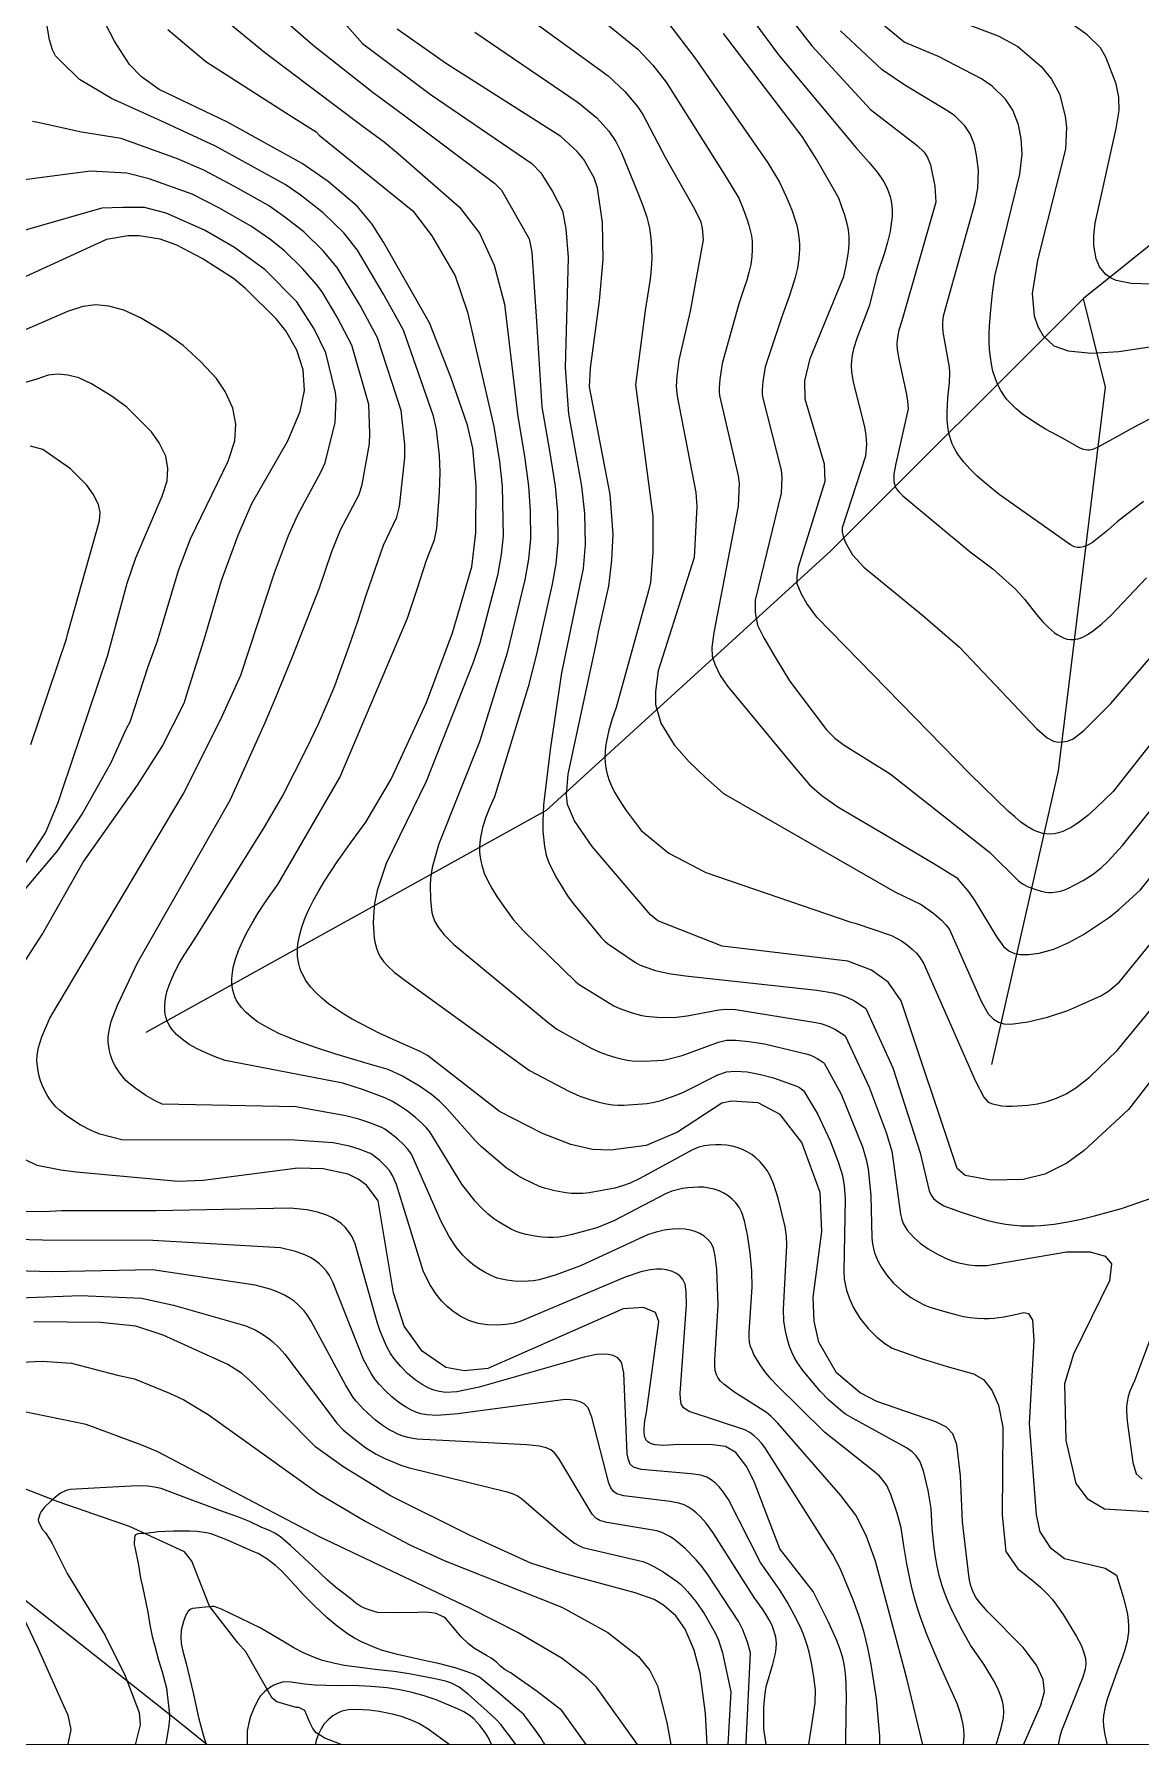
# Model space of a CAD drawing. Extents: x 197794 to 200030, y 561152 to 563931.
# Drawn here: x 198500.1 to 198684.9, y 561152.4 to 561438.2 of the extents above; entities that cross this region are included whole.
import ezdxf

# ---------------------------------------------------------------- set-up
doc = ezdxf.new("R2010")
doc.units = 0
for name, color, linetype in [('C0325315', 7, 'CONTINUOUS'), ('E0022112', 5, 'CONTINUOUS'), ('F0017111', 30, 'CONTINUOUS'), ('F0017114', 7, 'CONTINUOUS'), ('G0018112', 7, 'G0018112'), ('H0017334', 7, 'CONTINUOUS')]:
    doc.layers.add(name, color=color, linetype=linetype)
doc.linetypes.add('G0018112', pattern='A,25,0,[131,ltypeshp.shx,S=1.768,R=90,X=1.768,Y=-1.768],-6.75,[133,ltypeshp.shx,S=0.75,R=0,X=0,Y=0],-8.75,0,[131,ltypeshp.shx,S=1.768,R=270,X=-1.768,Y=1.768]', length=40.5)

msp = doc.modelspace()

# ---------------------------------------------------------------- linework, layer by layer
at = {"layer": 'C0325315', "flags": 128}
msp.add_lwpolyline([(198551.377, 561152.587), (198548.648, 561153.632), (198547.188, 561154.548), (198546.672, 561155.286), (198546.159, 561156.275), (198545.339, 561158.276), (198544.318, 561158.775), (198543.852, 561158.778), (198540.638, 561159.718), (198539.844, 561160.312), (198535.441, 561168.088), (198534.199, 561169.543), (198533.55, 561170.278), (198529.397, 561175.696), (198526.419, 561183.229), (198525.233, 561184.755), (198516.058, 561189.017), (198504.121, 561193.116), (198496.01, 561196.312)], dxfattribs=at)
at = {"layer": 'E0022112', "flags": 128}
for points in [[(198716.11, 561438.42), (198712.5, 561433.09), (198710.31, 561429.64), (198705.29, 561422.12), (198698.07, 561412.24), (198675.34, 561394.057)], [(198660.029, 561266.151), (198671.19, 561315.183), (198679.052, 561379.266), (198675.34, 561394.057), (198633.151, 561351.92), (198585.626, 561308.564), (198518.786, 561271.482)]]:
    msp.add_lwpolyline(points, dxfattribs=at)
at = {"layer": 'F0017111'}
for points, elevation in [([(198531.42, 561441.08), (198538.6, 561435.22), (198554.85, 561422.97), (198558.57, 561420.23), (198560.96, 561418.24), (198571.16, 561409.29), (198574.49, 561404.95), (198576.95, 561399.61), (198578.68, 561393.1), (198580.88, 561374.34), (198582.01, 561367.73), (198582.68, 561362.71), (198582.96, 561358.55), (198583.01, 561353.96), (198582.66, 561350.53), (198582.04, 561347.09), (198579.08, 561334.9), (198574.508, 561320.041), (198567.669, 561302.992), (198566.594, 561299.074), (198566.322, 561297.205), (198566.235, 561295.976), (198566.291, 561293.746), (198566.395, 561292.556), (198566.538, 561291.56), (198566.726, 561290.767), (198567.018, 561290.013), (198567.574, 561289.088), (198568.595, 561287.823), (198570.198, 561286.195), (198585.926, 561273.146), (198587.415, 561272.049), (198593.006, 561268.928), (198594.578, 561268.214), (198595.977, 561267.693), (198597.269, 561267.3), (198598.355, 561267.033), (198599.217, 561266.876), (198599.983, 561266.784), (198601.863, 561266.722), (198604.166, 561266.807), (198605.133, 561266.904), (198606.147, 561267.084), (198608.347, 561267.635), (198614.388, 561269.878), (198615.741, 561270.189), (198617.278, 561270.199), (198619.461, 561269.992), (198622.055, 561269.582), (198629.271, 561267.851), (198629.743, 561267.697), (198630.247, 561267.491), (198630.871, 561267.18), (198631.914, 561266.478), (198632.07, 561266.359), (198634.867, 561261.205), (198638.422, 561252.399), (198639.084, 561250.289), (198639.412, 561248.693), (198639.83, 561244.254), (198640.031, 561237.236), (198640.122, 561236.197), (198640.266, 561235.428), (198640.461, 561234.717), (198640.714, 561234.018), (198641.071, 561233.234), (198641.618, 561232.243), (198642.455, 561231.023), (198643.638, 561229.663), (198645.062, 561228.343), (198646.505, 561227.264), (198647.787, 561226.498), (198648.832, 561225.987), (198649.713, 561225.633), (198651.955, 561224.936), (198654.201, 561224.327), (198655.325, 561224.083), (198656.452, 561223.894), (198657.58, 561223.77), (198658.711, 561223.724), (198659.545, 561223.744), (198660.38, 561223.805), (198662.055, 561224.029), (198663.732, 561224.348), (198665.411, 561224.715), (198666.175, 561224.589), (198666.835, 561223.474), (198667.075, 561220.057), (198666.282, 561206.199), (198667.43, 561190.951), (198668.076, 561188.116), (198669.764, 561185.479), (198672.157, 561183.683), (198678.978, 561182.034), (198680.875, 561180.892), (198681.385, 561179.272), (198681.987, 561177.288), (198682.495, 561175.308), (198682.684, 561174.32), (198682.813, 561173.335), (198682.871, 561172.353), (198682.846, 561171.375), (198682.765, 561170.628), (198682.636, 561169.884), (198682.259, 561168.401), (198681.771, 561166.923), (198681.228, 561165.447), (198679.337, 561160.338), (198678.971, 561158.883), (198678.723, 561157.445), (198678.661, 561156.67), (198678.709, 561155.659), (198678.938, 561154.224), (198679.335, 561152.57)], 515), ([(198550.31, 561441.86), (198554.94, 561436.66), (198566.25, 561428.21), (198583.21, 561416.59), (198584.75, 561415.05), (198586.67, 561411.94), (198588.36, 561408.71), (198588.91, 561405.72), (198589.28, 561400.92), (198588.8, 561382.55), (198589.37, 561374.83), (198591.52, 561362.74), (198592.02, 561358.19), (198592.14, 561353.01), (198591.78, 561348.98), (198588.17, 561331.56), (198586.324, 561319.162), (198585.199, 561309.528), (198585.04, 561306.716), (198585.083, 561305.137), (198585.349, 561302.572), (198585.485, 561301.723), (198585.612, 561301.134), (198585.771, 561300.594), (198586.043, 561299.895), (198587.236, 561297.514), (198589.176, 561294.311), (198590.106, 561293.012), (198594.796, 561287.364), (198595.392, 561286.748), (198595.864, 561286.353), (198600.526, 561283.198), (198601.342, 561282.75), (198602.082, 561282.445), (198603.897, 561281.868), (198606.116, 561281.364), (198608.867, 561280.963), (198630.844, 561278.579), (198633.546, 561278.128), (198634.799, 561277.807), (198635.813, 561277.419), (198637.113, 561276.776), (198639.018, 561275.498), (198643.486, 561265.622), (198648.096, 561251.388), (198649.6, 561245.076), (198649.921, 561244.331), (198650.325, 561243.779), (198650.995, 561243.196), (198652.018, 561242.53), (198654.952, 561241.48), (198657.891, 561240.527), (198659.365, 561240.118), (198660.842, 561239.768), (198662.323, 561239.492), (198663.808, 561239.3), (198664.913, 561239.218), (198666.02, 561239.186), (198667.13, 561239.201), (198668.243, 561239.258), (198670.474, 561239.491), (198672.713, 561239.856), (198674.957, 561240.327), (198677.206, 561240.878), (198681.712, 561242.114), (198687.001, 561243.925)], 505), ([(198591.5, 561443.33), (198600.94, 561435.71), (198603.45, 561433.02), (198605.66, 561430.18), (198615.75, 561414.23), (198617.77, 561410.8), (198618.511, 561409.012), (198619.179, 561407.221), (198619.463, 561406.323), (198619.7, 561405.424), (198619.882, 561404.521), (198620, 561403.616), (198620.046, 561402.328), (198619.964, 561401.035), (198619.77, 561399.737), (198619.485, 561398.434), (198619.126, 561397.128), (198618.712, 561395.82), (198617.791, 561393.198), (198614.983, 561383.215), (198614.615, 561380.621), (198614.509, 561379.136), (198614.504, 561378.403), (198614.577, 561377.858), (198617.7, 561364.432), (198617.83, 561363.238), (198617.669, 561359.401), (198613.621, 561338.281), (198613.3, 561335.764), (198613.353, 561334.318), (198613.782, 561332.979), (198614.693, 561331.104), (198615.926, 561329.336), (198627.069, 561315.794), (198629.611, 561312.877), (198631.683, 561311.089), (198634.319, 561309.207), (198641.881, 561304.702), (198650.362, 561299.725), (198654.129, 561297.397), (198656.247, 561294.89), (198657.224, 561293.457), (198660.877, 561287.424), (198662.017, 561285.861), (198662.897, 561285.145), (198663.809, 561284.689), (198664.721, 561284.526), (198666.187, 561284.526), (198667.947, 561284.721), (198670.423, 561285.438), (198672.932, 561286.545), (198675.375, 561287.88), (198679.709, 561290.745), (198681.207, 561291.982), (198684.809, 561295.291), (198689.976, 561301.663)], 485), ([(198625.67, 561441.84), (198630, 561436.25), (198639.78, 561425.6), (198647.59, 561419.6), (198648.72, 561418.51), (198649.33, 561417.6), (198649.79, 561416.37), (198650.54, 561412.8), (198650.69, 561410.17), (198645.006, 561390.314), (198644.541, 561388.759), (198644.362, 561387.885), (198644.256, 561387.134), (198644.204, 561386.431), (198644.233, 561385.589), (198644.45, 561384.19), (198645.809, 561378.044), (198645.986, 561376.9), (198646.054, 561375.624), (198644.003, 561366.54), (198643.668, 561364.719), (198643.668, 561363.493), (198643.966, 561362.486), (198644.443, 561361.861), (198645.187, 561361.088), (198656.407, 561351.773), (198660.195, 561348.919), (198663.983, 561345.541), (198665.48, 561343.855), (198667.486, 561341.309), (198668.495, 561340.143), (198669.512, 561339.107), (198670.539, 561338.244), (198671.057, 561337.89), (198671.578, 561337.596), (198672.103, 561337.366), (198672.632, 561337.206), (198673.165, 561337.122), (198673.703, 561337.118), (198674.462, 561337.253), (198675.228, 561337.533), (198676.002, 561337.94), (198676.782, 561338.451), (198677.566, 561339.046), (198678.355, 561339.704), (198679.937, 561341.124), (198685.865, 561347.414)], 465), ([(198686.834, 561374.148), (198684.441, 561372.887), (198679.678, 561370.3), (198677.758, 561369.214), (198677.038, 561368.899), (198676.658, 561368.801), (198676.334, 561368.758), (198676.018, 561368.754), (198675.706, 561368.787), (198675.401, 561368.853), (198675.103, 561368.949), (198674.694, 561369.131), (198671.823, 561370.726), (198669.025, 561372.271), (198667.674, 561373.07), (198666.379, 561373.901), (198665.161, 561374.774), (198664.038, 561375.701), (198663.029, 561376.693), (198662.573, 561377.216), (198662.153, 561377.758), (198661.53, 561378.719), (198661.009, 561379.736), (198660.581, 561380.805), (198660.241, 561381.924), (198659.982, 561383.088), (198659.797, 561384.294), (198659.679, 561385.538), (198659.622, 561386.815), (198659.618, 561388.122), (198659.662, 561389.456), (198659.863, 561392.189), (198660.172, 561394.981), (198660.535, 561397.804), (198664.75, 561414.82), (198665.14, 561418.14), (198664.95, 561420.8), (198664.48, 561423.04), (198663.55, 561425.5), (198662.33, 561427.33), (198660.08, 561429.51), (198658.31, 561430.77), (198651.14, 561434.46), (198645.42, 561436.88), (198638.09, 561442.87)], 455), ([(198660.773, 561152.572), (198661.592, 561155.336), (198661.99, 561157.028), (198662.074, 561158.051), (198662.005, 561158.939), (198661.831, 561159.814), (198661.561, 561160.7), (198661.169, 561161.688), (198660.48, 561163.087), (198658.701, 561166.023), (198656.5, 561169.217), (198655.116, 561171.678), (198653.803, 561174.161), (198653.196, 561175.417), (198652.633, 561176.687), (198652.124, 561177.972), (198651.677, 561179.277), (198651.246, 561180.805), (198650.899, 561182.359), (198650.623, 561183.934), (198650.405, 561185.526), (198650.101, 561188.751), (198649.89, 561192.004), (198649.411, 561194.999), (198648.62, 561198.319), (198648.009, 561199.894), (198647.414, 561200.786), (198646.746, 561201.476), (198645.823, 561202.148), (198636.759, 561207.08), (198635.635, 561207.783), (198634.817, 561208.382), (198632.783, 561210.148), (198631.405, 561211.545), (198628.537, 561214.981), (198627.577, 561216.341), (198627.015, 561217.3), (198626.633, 561218.115), (198626.278, 561219.041), (198625.911, 561220.232), (198625.57, 561221.678), (198625.329, 561223.306), (198625.254, 561225.291), (198625.784, 561235.918), (198625.741, 561237.49), (198625.55, 561239.032), (198624.357, 561243.82), (198623.635, 561246.104), (198623.046, 561247.538), (198622.513, 561248.435), (198621.949, 561249.18), (198621.341, 561249.882), (198620.691, 561250.531), (198619.98, 561251.097), (198619.204, 561251.567), (198618.38, 561251.964), (198617.529, 561252.298), (198616.653, 561252.542), (198615.753, 561252.679), (198614.833, 561252.731), (198613.902, 561252.726), (198612.967, 561252.671), (198612.04, 561252.552), (198611.122, 561252.331), (198610.059, 561251.895), (198601.285, 561247.094), (198599.626, 561246.359), (198598.339, 561245.885), (198597.087, 561245.529), (198592.815, 561244.73), (198591.764, 561244.629), (198590.805, 561244.601), (198589.856, 561244.635), (198588.913, 561244.727), (198587.05, 561245.049), (198585.355, 561245.491), (198584.529, 561245.792), (198581.709, 561247.105), (198580.939, 561247.542), (198578.954, 561248.922), (198574.819, 561252.39), (198573.785, 561253.439), (198569.037, 561258.827), (198567.809, 561260.051), (198566.473, 561261.15), (198564.488, 561262.529), (198561.603, 561264.199), (198559.25, 561265.294), (198555.327, 561266.453), (198553.683, 561266.913), (198550.338, 561267.942), (198547.073, 561268.998), (198543.967, 561270.108), (198542.5, 561270.693), (198541.102, 561271.301), (198539.784, 561271.937), (198538.556, 561272.603), (198537.428, 561273.304), (198536.41, 561274.042), (198535.512, 561274.821), (198534.743, 561275.645), (198534.115, 561276.516), (198533.856, 561276.971), (198533.636, 561277.439), (198533.431, 561277.998), (198533.278, 561278.575), (198533.175, 561279.169), (198533.12, 561279.78), (198533.113, 561280.407), (198533.15, 561281.049), (198533.355, 561282.377), (198533.72, 561283.761), (198534.233, 561285.195), (198534.88, 561286.675), (198535.647, 561288.196), (198536.522, 561289.754), (198537.491, 561291.344), (198538.54, 561292.962), (198539.656, 561294.602), (198540.821, 561296.234), (198551.134, 561314.052), (198562.458, 561340.686), (198564.13, 561345.69), (198565.64, 561350.38), (198566.99, 561353.75), (198567.33, 561355.71), (198567.82, 561361.68), (198567.93, 561365.06), (198567.82, 561367.83), (198567.3, 561372.2), (198566.81, 561374.42), (198561.8, 561388.75), (198558.43, 561394.81), (198554.11, 561402.12), (198551.84, 561405.01), (198548.39, 561408.36), (198544.51, 561411.39), (198542.03, 561413.1), (198530.42, 561419.51), (198521.26, 561423.72), (198513.03, 561427.46), (198507.66, 561430.61), (198504.55, 561433.69), (198503.68, 561434.57), (198503.18, 561435.59), (198502.67, 561437.25), (198502.08, 561440.83)], 530), ([(198522.41, 561438.99), (198528.76, 561433.63), (198543.02, 561424.51), (198547.2, 561421.89), (198547.73, 561421.35), (198563.35, 561408.71), (198566.53, 561404.52), (198570.44, 561397.87), (198572.46, 561391.8), (198576.9, 561372.67), (198577.82, 561366.86), (198578.26, 561362.7), (198578.44, 561354.43), (198578.11, 561351.3), (198577.47, 561347.83), (198574.53, 561336.57), (198573.439, 561333.287), (198565.603, 561313.383), (198558.904, 561299.721), (198557.377, 561295.214), (198556.968, 561293.054), (198556.812, 561291.687), (198556.746, 561289.834), (198556.818, 561288.121), (198556.911, 561287.271), (198557.059, 561286.428), (198557.273, 561285.603), (198557.563, 561284.806), (198557.945, 561284.059), (198558.452, 561283.352), (198559.155, 561282.587), (198560.254, 561281.578), (198562.225, 561280.062), (198582.825, 561265.15), (198589.402, 561261.68), (198591.265, 561260.884), (198592.91, 561260.307), (198594.427, 561259.874), (198595.706, 561259.585), (198596.722, 561259.427), (198597.618, 561259.353), (198598.59, 561259.336), (198602.495, 561259.648), (198603.627, 561259.838), (198604.799, 561260.141), (198607.35, 561261.025), (198608.563, 561261.551), (198614.26, 561264.434), (198615.753, 561264.947), (198617.225, 561265.053), (198619.164, 561264.901), (198621.424, 561264.506), (198623.567, 561263.914), (198627.309, 561262.61), (198627.582, 561262.479), (198627.919, 561262.29), (198628.478, 561261.886), (198628.597, 561261.79), (198630.922, 561257.892), (198633.021, 561253.403), (198634.378, 561249.901), (198635.081, 561247.628), (198635.391, 561245.877), (198635.546, 561243.7), (198635.317, 561231.625), (198635.387, 561230.379), (198635.532, 561229.475), (198635.774, 561228.474), (198636.193, 561227.195), (198636.908, 561225.609), (198637.999, 561223.821), (198639.373, 561222.075), (198640.82, 561220.637), (198642.183, 561219.579), (198643.423, 561218.794), (198648.226, 561217.084), (198650.402, 561216.384), (198652.592, 561215.726), (198656.994, 561214.48), (198658.653, 561213.573), (198660.058, 561211.752), (198661.153, 561209.273), (198661.867, 561205.579), (198661.745, 561190.874), (198662.371, 561184.836), (198664.382, 561181.931), (198667.008, 561179.884), (198668.253, 561178.799), (198669.416, 561177.642), (198670.107, 561176.854), (198670.759, 561176.03), (198671.968, 561174.299), (198673.089, 561172.488), (198674.164, 561170.638), (198675, 561169.061), (198675.432, 561167.935), (198675.664, 561166.968), (198675.737, 561166.087), (198675.64, 561165.174), (198675.247, 561163.848), (198671.701, 561154.897), (198671.411, 561153.954), (198671.209, 561153.12), (198671.11, 561152.571)], 520), ([(198541.92, 561440.56), (198546.69, 561436.37), (198556.71, 561428.48), (198562.04, 561424.58), (198577.01, 561413.32), (198578.17, 561412.16), (198582.8, 561404.03), (198583.21, 561401.79), (198584.03, 561390.21), (198584.87, 561376), (198586.2, 561368.6), (198587.1, 561362.73), (198587.49, 561358.37), (198587.58, 561353.48), (198587.22, 561349.75), (198586.61, 561346.36), (198583.994, 561334.666), (198582.606, 561329.233), (198576.986, 561310.855), (198576.212, 561309.14), (198575.541, 561307.434), (198575.008, 561305.742), (198574.804, 561304.902), (198574.647, 561304.066), (198574.541, 561303.235), (198574.491, 561302.41), (198574.502, 561301.59), (198574.577, 561300.777), (198574.69, 561300.104), (198574.849, 561299.435), (198575.289, 561298.108), (198575.872, 561296.796), (198576.575, 561295.495), (198577.373, 561294.203), (198578.244, 561292.918), (198580.103, 561290.36), (198581.837, 561288.475), (198590.568, 561279.976), (198591.148, 561279.514), (198596.906, 561275.957), (198597.519, 561275.65), (198598.177, 561275.368), (198599.991, 561274.755), (198601.621, 561274.339), (198602.268, 561274.225), (198604.144, 561274.06), (198605.651, 561274.025), (198607.366, 561274.083), (198609.153, 561274.272), (198614.442, 561275.291), (198615.674, 561275.42), (198617.262, 561275.348), (198630.675, 561273.169), (198631.479, 561272.993), (198632.167, 561272.788), (198632.899, 561272.509), (198633.806, 561272.081), (198635.318, 561271.097), (198635.544, 561270.929), (198639.569, 561262.346), (198642.395, 561254.807), (198643.372, 561251.671), (198644.81, 561241.149), (198645.016, 561240.26), (198645.26, 561239.615), (198645.556, 561239.041), (198645.919, 561238.503), (198646.404, 561237.921), (198647.099, 561237.2), (198648.086, 561236.331), (198649.387, 561235.392), (198650.871, 561234.511), (198652.312, 561233.812), (198653.55, 561233.332), (198654.537, 561233.032), (198655.364, 561232.845), (198656.211, 561232.708), (198657.253, 561232.599), (198659.192, 561232.579), (198672.513, 561234.892), (198676.451, 561234.896), (198678.969, 561234.154), (198680.049, 561232.879), (198679.685, 561230.029), (198673.683, 561217.794), (198672.156, 561212.812), (198672.399, 561203.386), (198674.084, 561196.192), (198675.953, 561193.673), (198678.873, 561191.965), (198688.807, 561191.329)], 510), ([(198573.73, 561438.55), (198590.98, 561426.79), (198594.08, 561424.25), (198596.11, 561422.02), (198597.26, 561420.26), (198598.18, 561418.38), (198600.409, 561412.932), (198601.138, 561411.174), (198601.821, 561409.409), (198602.41, 561407.631), (198602.654, 561406.735), (198602.858, 561405.833), (198603.116, 561404.162), (198603.236, 561402.472), (198603.238, 561400.764), (198603.142, 561399.043), (198602.968, 561397.311), (198602.734, 561395.57), (198602.168, 561392.074), (198600.518, 561379.649), (198603.442, 561357.703), (198603.432, 561351.64), (198603.036, 561346.632), (198602.7, 561345.272), (198597.3, 561325.753), (198596.635, 561323.872), (198596.083, 561322.008), (198595.681, 561320.168), (198595.548, 561319.259), (198595.466, 561318.358), (198595.441, 561317.465), (198595.477, 561316.582), (198595.579, 561315.71), (198595.751, 561314.848), (198596.075, 561313.768), (198596.505, 561312.704), (198597.026, 561311.655), (198597.624, 561310.618), (198598.282, 561309.59), (198598.986, 561308.569), (198600.47, 561306.54), (198601.502, 561305.236), (198606.082, 561301.421), (198612.266, 561298.217), (198636.474, 561289.922), (198637.207, 561289.732), (198643.292, 561287.702), (198644.954, 561286.783), (198645.959, 561286.086), (198646.753, 561285.428), (198647.445, 561284.721), (198648.054, 561283.958), (198648.669, 561282.989), (198657.329, 561263.364), (198658.691, 561260.703), (198659.446, 561259.882), (198660.149, 561259.579), (198660.917, 561259.394), (198661.721, 561259.278), (198662.55, 561259.213), (198663.468, 561259.195), (198666.054, 561259.364), (198667.655, 561259.604), (198669.278, 561259.984), (198670.865, 561260.527), (198672.434, 561261.261), (198674.099, 561262.267), (198676.383, 561264.025), (198680.978, 561268.467), (198692.836, 561282.919)], 495), ([(198582.62, 561440.94), (198595.96, 561431.25), (198598.77, 561428.64), (198600.88, 561426.1), (198601.74, 561424.78), (198605.48, 561417.68), (198610.19, 561409.45), (198611.39, 561407.03), (198611.67, 561405.79), (198611.83, 561403.87), (198609.66, 561391.96), (198607.78, 561383.764), (198607.439, 561381.084), (198607.34, 561379.382), (198607.506, 561377.784), (198610.62, 561361.648), (198610.755, 561359.35), (198610.315, 561350.829), (198604.333, 561331.878), (198603.877, 561328.465), (198603.877, 561326.266), (198604.788, 561323.157), (198606.989, 561319.517), (198609.493, 561316.711), (198612.149, 561314.133), (198615.26, 561311.403), (198643.841, 561294.975), (198648.226, 561292.866), (198650.337, 561291.37), (198651.654, 561290.231), (198652.426, 561289.399), (198652.95, 561288.684), (198658.29, 561276.714), (198659.437, 561274.635), (198660.334, 561273.704), (198661.158, 561273.238), (198662.055, 561272.951), (198663.238, 561272.915), (198666.071, 561273.274), (198669.334, 561274.062), (198672.74, 561275.173), (198678.227, 561277.609), (198679.517, 561278.398), (198681.349, 561279.975), (198691.842, 561292.825)], 490), ([(198605.93, 561440.17), (198610.43, 561434.26), (198622.66, 561416.72), (198624.559, 561413.513), (198625.68, 561411.116), (198626.204, 561409.915), (198626.685, 561408.712), (198627.109, 561407.506), (198627.46, 561406.297), (198627.725, 561405.082), (198627.888, 561403.862), (198627.935, 561403.082), (198627.937, 561402.3), (198627.822, 561400.729), (198627.566, 561399.151), (198627.194, 561397.567), (198626.728, 561395.977), (198626.192, 561394.384), (198625.003, 561391.19), (198622.186, 561382.666), (198621.791, 561380.158), (198621.698, 561378.802), (198621.698, 561378.145), (198621.764, 561377.652), (198624.854, 561365.412), (198624.984, 561364.183), (198624.842, 561361.531), (198620.526, 561343.7), (198620.526, 561341.64), (198620.925, 561339.513), (198621.989, 561337.387), (198623.851, 561334.197), (198626.245, 561330.209), (198632.44, 561322.017), (198633.844, 561320.668), (198635.358, 561319.454), (198643.092, 561314.679), (198659.63, 561301.615), (198664.474, 561296.808), (198665.188, 561296.318), (198666.115, 561295.834), (198667.208, 561295.409), (198668.269, 561295.113), (198669.071, 561294.953), (198669.584, 561294.898), (198669.995, 561294.9), (198670.837, 561294.962), (198671.196, 561295.016), (198671.536, 561295.097), (198671.891, 561295.212), (198672.744, 561295.564), (198675.319, 561296.895), (198676.977, 561297.941), (198678.381, 561299.031), (198679.361, 561299.984), (198681.85, 561302.746), (198689.179, 561311.828)], 480), ([(198620.44, 561440.09), (198624.44, 561434.78), (198637.35, 561419.26), (198638.183, 561418.317), (198639.585, 561416.764), (198640.89, 561415.186), (198641.475, 561414.381), (198641.999, 561413.561), (198642.45, 561412.722), (198642.816, 561411.863), (198643.059, 561411.09), (198643.232, 561410.3), (198643.339, 561409.493), (198643.385, 561408.672), (198643.375, 561407.836), (198643.313, 561406.988), (198643.204, 561406.128), (198643.054, 561405.258), (198642.644, 561403.491), (198642.123, 561401.697), (198640.892, 561398.061), (198639.579, 561392.769), (198637.551, 561387.566), (198636.962, 561385.676), (198636.739, 561384.612), (198636.611, 561383.695), (198636.554, 561382.837), (198636.606, 561381.811), (198636.916, 561380.107), (198638.786, 561372.627), (198639.019, 561371.234), (198639.095, 561369.677), (198638.97, 561367.749), (198635.065, 561355.76), (198635.028, 561355.083), (198635.254, 561354.105), (198635.705, 561353.09), (198636.796, 561351.285), (198638.678, 561349.217), (198648.526, 561341.12), (198654.637, 561335.822), (198667.56, 561322.194), (198669.282, 561320.72), (198670.323, 561320.16), (198671.1, 561320.006), (198671.879, 561320.01), (198672.678, 561320.166), (198673.619, 561320.56), (198675.37, 561321.877), (198679.927, 561326.451), (198688.255, 561336.095)], 470), ([(198685.395, 561360.143), (198680.985, 561356.77), (198679.385, 561355.318), (198676.833, 561353.335), (198675.84, 561352.756), (198675.289, 561352.578), (198674.808, 561352.505), (198674.338, 561352.509), (198673.865, 561352.594), (198673.166, 561352.925), (198661.294, 561361.323), (198658.748, 561363.407), (198657.54, 561364.475), (198656.41, 561365.573), (198655.383, 561366.712), (198654.485, 561367.901), (198654.093, 561368.518), (198653.744, 561369.151), (198653.439, 561369.802), (198653.183, 561370.472), (198652.885, 561371.552), (198652.695, 561372.674), (198652.6, 561373.833), (198652.583, 561375.022), (198652.628, 561376.236), (198652.72, 561377.468), (198652.981, 561379.963), (198653.013, 561381.693), (198652.955, 561382.575), (198651.942, 561388.45), (198651.851, 561389.401), (198651.853, 561390.025), (198651.901, 561390.572), (198651.985, 561391.159), (198657.254, 561410.114), (198657.72, 561412.5), (198657.84, 561415.47), (198657.49, 561418.02), (198657.13, 561419.7), (198656.44, 561421.55), (198655.53, 561422.92), (198653.84, 561424.55), (198652.81, 561425.29), (198645.5, 561429.67), (198641.74, 561432.25), (198634.76, 561438.77)], 460), ([(198686.81, 561396.48), (198683.32, 561396.59), (198680.79, 561397.08), (198679.88, 561397.51), (198679.11, 561398.1), (198678.05, 561399.38), (198677.46, 561400.71), (198677.09, 561402.92), (198677.07, 561404.61), (198677.3, 561406.65), (198680.8, 561422.48), (198681.29, 561425.45), (198681.28, 561427.66), (198680.8, 561429.9), (198679.08, 561434.36), (198678.22, 561435.91), (198675.96, 561438.08), (198673.09, 561440.13)], 445), ([(198655.278, 561152.573), (198655.38, 561153.107), (198655.437, 561154.146), (198655.385, 561155.057), (198655.254, 561155.96), (198655.052, 561156.882), (198654.757, 561157.93), (198654.232, 561159.449), (198651.633, 561165.222), (198650.394, 561168.092), (198649.204, 561170.976), (198648.115, 561173.888), (198647.623, 561175.36), (198647.175, 561176.844), (198646.785, 561178.305), (198646.436, 561179.777), (198645.839, 561182.751), (198645.338, 561185.752), (198644.884, 561188.767), (198644.256, 561191.231), (198643.186, 561194.346), (198642.486, 561195.836), (198641.889, 561196.703), (198641.266, 561197.407), (198640.456, 561198.15), (198632.095, 561204.785), (198624.008, 561212.701), (198623.167, 561213.617), (198622.299, 561214.687), (198621.483, 561215.82), (198620.81, 561216.872), (198620.324, 561217.735), (198619.998, 561218.431), (198619.766, 561219.084), (198619.598, 561219.789), (198619.509, 561220.586), (198619.497, 561221.465), (198619.994, 561228.954), (198619.96, 561231.658), (198619.702, 561234.709), (198619.251, 561237.716), (198618.763, 561240.045), (198618.317, 561241.466), (198617.852, 561242.342), (198617.309, 561243.043), (198616.692, 561243.673), (198616.015, 561244.225), (198615.277, 561244.679), (198614.484, 561245.033), (198613.655, 561245.311), (198612.808, 561245.525), (198611.947, 561245.654), (198611.072, 561245.684), (198609.29, 561245.55), (198608.392, 561245.422), (198607.5, 561245.247), (198606.612, 561244.993), (198605.573, 561244.56), (198596.925, 561240.05), (198594.057, 561238.854), (198589.986, 561237.745), (198588.739, 561237.491), (198587.723, 561237.346), (198586.793, 561237.283), (198585.87, 561237.28), (198584.949, 561237.33), (198584.033, 561237.428), (198582.267, 561237.754), (198581.464, 561237.97), (198580.626, 561238.276), (198579.635, 561238.738), (198577.63, 561239.864), (198576.823, 561240.423), (198575.954, 561241.133), (198574.915, 561242.104), (198573.752, 561243.35), (198571.538, 561246.148), (198566.189, 561254.882), (198565.604, 561255.625), (198564.864, 561256.376), (198563.799, 561257.301), (198562.467, 561258.34), (198561.143, 561259.265), (198559.944, 561259.963), (198558.654, 561260.564), (198555.099, 561261.914), (198551.672, 561263.02), (198531.983, 561266.825), (198530.313, 561267.433), (198528.753, 561268.079), (198527.318, 561268.77), (198526.021, 561269.509), (198524.876, 561270.303), (198523.897, 561271.155), (198523.473, 561271.604), (198523.097, 561272.07), (198522.769, 561272.553), (198522.491, 561273.054), (198522.265, 561273.574), (198522.093, 561274.112), (198521.989, 561274.586), (198521.924, 561275.075), (198521.906, 561276.091), (198522.028, 561277.156), (198522.282, 561278.268), (198522.656, 561279.423), (198523.141, 561280.617), (198523.726, 561281.847), (198524.402, 561283.108), (198525.158, 561284.398), (198525.985, 561285.713), (198526.959, 561287.15), (198538.654, 561305.872), (198541.558, 561310.978), (198543.638, 561315.011), (198545.676, 561319.062), (198547.627, 561323.148), (198548.558, 561325.21), (198549.45, 561327.288), (198550.309, 561329.402), (198551.13, 561331.533), (198552.679, 561335.832), (198554.14, 561340.168), (198555.558, 561344.522), (198556.57, 561347.44), (198558.47, 561352.9), (198560.67, 561357.55), (198561.12, 561359.35), (198562.02, 561367.44), (198562, 561369.67), (198561.4, 561375.38), (198557.47, 561387.51), (198554.58, 561392.87), (198550.73, 561399.24), (198548.38, 561402.05), (198545.15, 561405.19), (198541.98, 561407.67), (198539.22, 561409.59), (198533.58, 561412.78), (198528.44, 561415.5), (198524.04, 561417.38), (198514.66, 561420.81), (198508.01, 561421.86), (198500.71, 561423.46), (198499.83, 561423.63)], 535), ([(198648.517, 561152.574), (198645.827, 561163.606), (198640.63, 561183.219), (198639.073, 561187.494), (198637.313, 561190.872), (198634.832, 561194.197), (198624.311, 561206.24), (198623.114, 561207.444), (198622.395, 561208.019), (198616.935, 561211.515), (198615.269, 561212.785), (198614.747, 561213.263), (198614.344, 561213.75), (198614.038, 561214.333), (198613.851, 561215.054), (198613.776, 561215.893), (198613.775, 561216.809), (198614.368, 561225.979), (198614.126, 561231.91), (198613.869, 561234.134), (198613.56, 561235.477), (198613.153, 561236.307), (198612.622, 561236.956), (198611.988, 561237.506), (198611.279, 561237.951), (198610.509, 561238.284), (198609.696, 561238.514), (198608.85, 561238.666), (198607.906, 561238.733), (198606.728, 561238.667), (198605.336, 561238.462), (198603.966, 561238.177), (198602.553, 561237.733), (198591.354, 561232.544), (198587.107, 561230.948), (198584.449, 561230.205), (198583.497, 561230.037), (198582.599, 561229.952), (198580.802, 561229.94), (198579.908, 561230.005), (198579.03, 561230.126), (198578.2, 561230.289), (198577.409, 561230.499), (198576.528, 561230.848), (198575.453, 561231.409), (198574.329, 561232.091), (198573.372, 561232.756), (198572.535, 561233.461), (198571.618, 561234.387), (198570.561, 561235.659), (198569.401, 561237.404), (198568.068, 561239.935), (198563.116, 561251.153), (198562.52, 561252.012), (198561.757, 561252.843), (198560.777, 561253.729), (198559.072, 561255.076), (198558.648, 561255.356), (198558.152, 561255.607), (198556.018, 561256.474), (198554.313, 561257.031), (198552.176, 561257.6), (198543.796, 561259.073), (198521.507, 561259.553), (198520.322, 561260.094), (198518.769, 561260.977), (198517.071, 561262.156), (198516.159, 561262.865), (198515.429, 561263.505), (198514.891, 561264.075), (198514.455, 561264.639), (198513.704, 561265.831), (198513.379, 561266.456), (198513.105, 561267.102), (198512.882, 561267.768), (198512.703, 561268.448), (198512.566, 561269.136), (198512.48, 561269.855), (198512.477, 561270.696), (198512.613, 561271.805), (198512.974, 561273.334), (198514.007, 561276.085), (198517.343, 561283.107), (198532.869, 561310.269), (198536.76, 561318.906), (198538.666, 561323.241), (198540.527, 561327.596), (198543.186, 561334.093), (198545.777, 561340.619), (198547.74, 561345.76), (198549.84, 561351.79), (198551.29, 561355.42), (198554.36, 561361.36), (198554.91, 561363), (198556.11, 561369.82), (198556.19, 561371.51), (198555.98, 561376.35), (198553.14, 561386.27), (198550.73, 561390.93), (198548.18, 561395.19), (198547.34, 561396.37), (198544.92, 561399.08), (198541.91, 561402.02), (198539.46, 561403.96), (198536.4, 561406.08), (198531.07, 561409.14), (198526.47, 561411.49), (198519.34, 561414.04), (198515.6, 561414.97), (198509.53, 561415.32), (198495.92, 561413.54)], 540), ([(198641.364, 561152.575), (198641.328, 561154.003), (198640.761, 561160.292), (198640.348, 561163.129), (198639.89, 561165.953), (198639.341, 561168.752), (198639.018, 561170.138), (198638.654, 561171.512), (198637.829, 561174.142), (198636.875, 561176.735), (198634.752, 561181.862), (198633.506, 561184.332), (198622.146, 561202.218), (198621.566, 561202.939), (198620.976, 561203.58), (198620.342, 561204.164), (198619.657, 561204.675), (198618.768, 561205.146), (198609.477, 561208.22), (198608.535, 561208.82), (198608.188, 561209.483), (198608.05, 561210.284), (198608.018, 561211.265), (198609.038, 561226.044), (198609.005, 561228.214), (198608.818, 561229.482), (198608.459, 561230.265), (198607.934, 561230.858), (198607.28, 561231.323), (198606.537, 561231.658), (198605.737, 561231.869), (198604.907, 561231.975), (198604.04, 561231.996), (198602.984, 561231.886), (198601.4, 561231.504), (198598.832, 561230.624), (198581.29, 561223.239), (198580.125, 561222.911), (198578.903, 561222.711), (198577.432, 561222.617), (198575.82, 561222.661), (198574.233, 561222.905), (198572.705, 561223.407), (198571.262, 561224.142), (198570.031, 561224.951), (198569.066, 561225.73), (198568.196, 561226.607), (198567.232, 561227.794), (198566.178, 561229.424), (198565.091, 561231.689), (198560.605, 561246.128), (198560.035, 561247.517), (198559.433, 561248.442), (198558.679, 561249.31), (198557.836, 561250.099), (198556.619, 561251.055), (198556.263, 561251.265), (198555.676, 561251.532), (198554.571, 561251.951), (198552.76, 561252.496), (198550.052, 561253.072), (198543.602, 561253.529), (198541.588, 561253.565), (198514.962, 561253.507), (198511.062, 561254.508), (198509.636, 561255.107), (198507.818, 561256.073), (198505.671, 561257.476), (198504.348, 561258.523), (198503.739, 561259.104), (198503.183, 561259.734), (198502.689, 561260.41), (198502.248, 561261.122), (198501.846, 561261.859), (198501.488, 561262.617), (198501.191, 561263.4), (198500.955, 561264.204), (198500.774, 561265.022), (198500.644, 561265.848), (198500.58, 561266.707), (198500.624, 561267.703), (198500.847, 561269.003), (198501.368, 561270.781), (198502.731, 561273.898), (198525.019, 561311.28), (198531.264, 561323.834), (198534.61, 561331.18), (198540.23, 561348.24), (198542.58, 561354.48), (198544.12, 561357.94), (198548.04, 561365.17), (198548.69, 561366.64), (198550.37, 561373.35), (198550.57, 561377.31), (198550.41, 561378.36), (198548.81, 561385.02), (198546.88, 561388.99), (198543.96, 561393.49), (198538.68, 561398.85), (198533.59, 561402.56), (198528.55, 561405.5), (198522.14, 561408.32), (198518.52, 561409.25), (198514.9, 561409.25), (198511.4, 561409.13), (198492.94, 561403.86)], 545), ([(198497.18, 561293.69), (198504.07, 561301.89), (198508.14, 561307.96), (198512.99, 561316.56), (198515.53, 561322.27), (198516.14, 561323.4), (198519.17, 561332.61), (198520.73, 561336.91), (198524.22, 561348.63), (198526.21, 561353.96), (198532.51, 561366.91), (198533.61, 561370.28), (198533.8, 561373.06), (198533.28, 561375.74), (198532.01, 561378.51), (198530.54, 561380.73), (198527.87, 561383.52), (198524.99, 561386.23), (198521.87, 561388.43), (198517.87, 561390.85), (198515.06, 561392.14), (198512.56, 561392.76), (198510.42, 561393), (198508.24, 561392.75), (198505.66, 561391.88), (198501.72, 561390.17), (198492.05, 561386.07)], 555), ([(198498.57, 561299.59), (198501.99, 561304.85), (198504.12, 561309.92), (198504.85, 561312.1), (198512.37, 561334.35), (198515.66, 561346.53), (198517.09, 561350.75), (198521.49, 561361.08), (198522.32, 561363.61), (198522.46, 561365.69), (198522.08, 561367.71), (198520.98, 561369.96), (198519.73, 561371.81), (198515.57, 561375.93), (198512.96, 561377.8), (198509.7, 561379.84), (198507.59, 561380.81), (198505.72, 561381.27), (198504.12, 561381.45), (198502.47, 561381.26), (198500.54, 561380.61), (198486.05, 561376.42)], 560), ([(198499.57, 561319.6), (198505.49, 561337.21), (198505.75, 561338.18), (198511.04, 561356.94), (198511.13, 561358.33), (198510.87, 561359.67), (198509.95, 561361.41), (198508.93, 561362.88), (198506.15, 561365.63), (198501.53, 561368.83), (198499.51, 561369.4)], 565), ([(198629.51, 561152.576), (198630.566, 561159.505), (198630.577, 561161.714), (198630.293, 561163.841), (198629.959, 561165.951), (198629.524, 561168.025), (198629.253, 561169.043), (198628.939, 561170.047), (198628.538, 561171.126), (198628.085, 561172.187), (198627.05, 561174.265), (198625.895, 561176.3), (198624.679, 561178.315), (198621.434, 561183.016), (198616.083, 561193.486), (198615.588, 561194.251), (198615.072, 561194.958), (198614.507, 561195.63), (198613.883, 561196.251), (198613.193, 561196.797), (198612.431, 561197.241), (198611.464, 561197.574), (198609.807, 561197.827), (198601.456, 561198.55), (198600.227, 561198.901), (198599.66, 561199.438), (198599.352, 561200.155), (198599.169, 561201.113), (198598.586, 561214.638), (198598.174, 561216.444), (198597.572, 561217.176), (198596.808, 561217.544), (198595.955, 561217.739), (198595.071, 561217.802), (198594.04, 561217.736), (198591.958, 561217.278), (198574.403, 561212.27), (198570.706, 561211.504), (198568.868, 561211.407), (198567.743, 561211.552), (198566.83, 561211.796), (198565.936, 561212.155), (198564.916, 561212.706), (198563.731, 561213.507), (198562.482, 561214.554), (198561.319, 561215.744), (198560.363, 561216.884), (198559.636, 561217.9), (198559.027, 561218.985), (198557.891, 561221.64), (198557.383, 561223.127), (198553.712, 561236.192), (198553.145, 561237.497), (198552.624, 561238.285), (198552.04, 561238.972), (198551.383, 561239.589), (198550.66, 561240.13), (198549.846, 561240.605), (198548.823, 561241.047), (198547.447, 561241.487), (198545.658, 561241.898), (198542.858, 561242.174), (198520.499, 561241.697), (198504.717, 561241.706), (198501.72, 561241.57), (198495.05, 561241.68)], 555), ([(198622.373, 561152.577), (198621.962, 561155.193), (198621.951, 561157.008), (198621.991, 561158.822), (198622.134, 561160.634), (198622.261, 561161.539), (198622.432, 561162.443), (198623.473, 561166.037), (198623.721, 561166.924), (198623.919, 561167.803), (198624.043, 561168.673), (198624.071, 561169.532), (198623.961, 561170.522), (198623.709, 561171.498), (198623.334, 561172.462), (198622.858, 561173.416), (198622.3, 561174.361), (198621.682, 561175.301), (198620.343, 561177.169), (198613.493, 561187.965), (198612.313, 561189.55), (198611.262, 561190.73), (198610.689, 561191.279), (198610.072, 561191.788), (198609.404, 561192.24), (198608.683, 561192.618), (198607.795, 561192.918), (198606.304, 561193.184), (198598.599, 561194.111), (198597.395, 561194.439), (198596.793, 561194.883), (198596.405, 561195.462), (198596.09, 561196.225), (198593.266, 561207.287), (198592.613, 561208.84), (198591.987, 561209.488), (198591.274, 561209.836), (198590.493, 561210.052), (198589.688, 561210.168), (198588.763, 561210.202), (198570.891, 561207.809), (198567.423, 561207.542), (198565.712, 561207.629), (198564.682, 561207.84), (198563.852, 561208.108), (198563.038, 561208.463), (198562.106, 561208.975), (198561.01, 561209.701), (198559.832, 561210.636), (198558.71, 561211.696), (198557.765, 561212.711), (198557.029, 561213.609), (198556.391, 561214.554), (198555.13, 561216.871), (198550.048, 561229.713), (198549.428, 561230.912), (198548.916, 561231.633), (198548.366, 561232.265), (198547.76, 561232.846), (198547.103, 561233.368), (198546.348, 561233.847), (198545.316, 561234.347), (198543.748, 561234.928), (198541.249, 561235.557), (198519.931, 561236.738), (198501.515, 561236.809), (198490.44, 561237.11)], 560), ([(198619.049, 561152.578), (198619.04, 561152.875), (198619.725, 561167.911), (198619.251, 561169.67), (198618.488, 561171.762), (198617.821, 561173.098), (198612.7, 561180.888), (198611.658, 561182.283), (198610.675, 561183.448), (198608.827, 561185.329), (198607.462, 561186.506), (198606.872, 561186.937), (198606.259, 561187.332), (198605.613, 561187.691), (198604.931, 561188), (198604.118, 561188.263), (198595.733, 561189.671), (198594.564, 561189.982), (198593.906, 561190.376), (198593.29, 561191.077), (198587.75, 561200.361), (198587.023, 561201.311), (198586.388, 561201.807), (198585.628, 561202.142), (198584.515, 561202.419), (198582.382, 561202.659), (198564.035, 561203.566), (198562.5, 561203.853), (198561.582, 561204.137), (198560.837, 561204.433), (198560.102, 561204.788), (198559.251, 561205.271), (198558.239, 561205.932), (198557.132, 561206.766), (198555.135, 561208.579), (198553.887, 561209.926), (198553.396, 561210.565), (198552.081, 561212.649), (198546.356, 561223.311), (198545.69, 561224.365), (198545.186, 561225.01), (198544.666, 561225.585), (198544.109, 561226.126), (198543.516, 561226.625), (198542.861, 561227.092), (198542.048, 561227.566), (198540.953, 561228.09), (198539.512, 561228.653), (198537.031, 561229.298), (198519.867, 561231.846), (198502.974, 561231.52), (198497.02, 561231.68)], 565), ([(198491.77, 561226.97), (198507.875, 561227.565), (198518.043, 561227.136), (198523.368, 561225.968), (198535.477, 561222.494), (198536.358, 561222.141), (198536.993, 561221.826), (198538.218, 561221.132), (198539.379, 561220.331), (198539.929, 561219.882), (198540.966, 561218.905), (198541.962, 561217.806), (198550.656, 561206.265), (198551.739, 561205.166), (198552.974, 561204.094), (198555.506, 561202.147), (198557.223, 561201.082), (198558.539, 561200.407), (198561.351, 561199.264), (198562.57, 561198.884), (198579.128, 561194.788), (198580.102, 561194.446), (198580.802, 561194.128), (198581.477, 561193.703), (198588.039, 561188.023), (198590.37, 561186.237), (198591.05, 561185.817), (198591.752, 561185.523), (198601.739, 561183.159), (198602.469, 561182.875), (198603.683, 561182.288), (198605.14, 561181.443), (198607.515, 561179.818), (198608.05, 561179.364), (198608.593, 561178.845), (198609.236, 561178.159), (198610.628, 561176.484), (198612.014, 561174.505), (198613.851, 561171.258), (198614.393, 561170.032), (198615.071, 561167.886), (198616.464, 561161.382), (198616.009, 561153.612), (198615.974, 561152.578)], 570), ([(198687.347, 561222.504), (198683.845, 561213.332), (198683.12, 561211.609), (198682.833, 561210.735), (198682.636, 561209.845), (198682.553, 561209.048), (198682.541, 561208.238), (198682.631, 561206.6), (198683.571, 561199.702), (198684.127, 561197.813), (198685.13, 561196.935)], 505)]:
    msp.add_lwpolyline(points, dxfattribs=dict(at, elevation=elevation))
at = {"layer": 'F0017111', "flags": 128}
for points, elevation in [([(198493.22, 561216.2), (198501.43, 561216.59), (198506.37, 561216.28), (198514.04, 561214.26), (198516.84, 561213.69), (198522.73, 561211.28), (198525.09, 561210.15), (198529.16, 561207.7), (198547.61, 561194.54), (198555.52, 561189.84), (198562.86, 561185.97), (198568.56, 561183.32), (198588.21, 561175.51), (198595.93, 561171.3), (198601.06, 561167.28), (198602.94, 561164.95), (198604.21, 561162.4), (198605.76, 561156.3), (198606.41, 561152.58)], 580), ([(198600.881, 561152.58), (198594.02, 561162.2), (198592.47, 561163.72), (198588.27, 561166.94), (198580.86, 561171.33), (198572.85, 561175.38), (198547.76, 561187.27), (198520.63, 561201.51), (198518.09, 561202.61), (198508.79, 561206.02), (198495.79, 561208.69), (198492.05, 561208.61), (198489.65, 561208.28), (198488.61, 561207.5), (198487.35, 561205.09), (198486.82, 561202.72), (198487.29, 561198.47), (198488.47, 561193.95), (198492.22, 561186.51), (198500.55, 561169.09), (198505.73, 561157.5), (198506.21, 561155.1), (198505.73, 561152.68), (198505.682, 561152.593)], 585), ([(198592.279, 561152.581), (198588.23, 561158.26), (198584.1, 561161.48), (198580.006, 561164.331), (198579.693, 561164.555), (198578.772, 561165.087), (198578.005, 561165.678), (198577.27, 561166.386), (198576.43, 561167.018), (198575.633, 561167.444), (198573.674, 561168.625), (198572.641, 561169.431), (198571.402, 561170.571), (198570.862, 561171.273), (198568.809, 561173.709), (198568.511, 561173.883), (198567.242, 561174.451), (198566.537, 561174.604), (198565.401, 561174.685), (198564.196, 561174.638), (198559.97, 561174.581), (198557.455, 561174.658), (198556.871, 561174.806), (198555.405, 561175.294), (198554.661, 561175.672), (198553.852, 561176.203), (198552.991, 561176.909), (198550.439, 561178.87), (198549.082, 561180.063), (198546.633, 561182.372), (198542.931, 561185.856), (198541.326, 561187.226), (198540.417, 561187.849), (198539.537, 561188.281), (198538, 561188.916), (198536.07, 561189.829), (198534.421, 561190.49), (198531.122, 561191.699), (198526.188, 561193.531), (198521.333, 561195.327), (198520.224, 561195.599), (198519.099, 561195.741), (198517.574, 561195.819), (198516.296, 561195.745), (198511.134, 561195.479), (198506.128, 561195.183), (198505.455, 561195), (198504.525, 561194.576), (198504.008, 561194.204), (198502.931, 561193.301), (198501.847, 561192.257), (198501.295, 561191.537), (198501.059, 561191.053), (198500.772, 561190.106), (198500.837, 561189.84), (198501.102, 561189.235), (198501.527, 561188.521), (198502.002, 561187.933), (198502.751, 561186.844), (198503.111, 561186.153), (198505.62, 561181.17), (198511.97, 561170.83), (198515.3, 561164.06), (198517.62, 561157.96), (198517.84, 561155.87), (198517.05, 561152.75), (198516.971, 561152.592)], 590), ([(198585.425, 561152.582), (198585.174, 561152.916), (198584.708, 561153.713), (198583.806, 561155.038), (198581.903, 561157.595), (198581.479, 561157.958), (198577.667, 561161.251), (198574.46, 561163.829), (198573.468, 561164.325), (198572.279, 561164.806), (198570.399, 561165.418), (198567.61, 561166.128), (198565.76, 561166.491), (198560.799, 561167.609), (198558.306, 561168.301), (198557.125, 561168.732), (198554.765, 561169.719), (198553.596, 561170.345), (198552.443, 561171.098), (198550.722, 561172.353), (198549.061, 561173.75), (198546.984, 561175.678), (198545.023, 561177.668), (198543.657, 561179.209), (198541.338, 561181.666), (198540.394, 561182.516), (198538.978, 561183.591), (198537.52, 561184.483), (198536.493, 561184.902), (198532.409, 561186.699), (198529.692, 561187.783), (198528.883, 561187.949), (198527.266, 561188.174), (198526.07, 561188.227), (198523.444, 561188.237), (198520.764, 561188.126), (198520.103, 561187.996), (198518.63, 561187.823), (198518.037, 561187.859), (198517.411, 561187.782), (198517.057, 561187.623), (198516.927, 561187.422), (198516.885, 561187.151), (198516.835, 561185.991), (198516.935, 561185.578), (198517.541, 561182.54), (198517.859, 561180.392), (198518.18, 561179.004), (198519.076, 561174.686), (198519.4, 561172.57), (198519.809, 561170.628), (198520.225, 561169.261), (198520.888, 561166.661), (198521.489, 561164.713), (198522.196, 561161.994), (198522.346, 561161.011), (198522.731, 561157.694), (198522.713, 561156.92), (198522.574, 561155.758), (198522.139, 561153.069), (198522.026, 561152.591)], 595), ([(198576.476, 561152.584), (198575.966, 561153.708), (198575.447, 561154.59), (198574.565, 561155.786), (198573.556, 561156.867), (198572.76, 561157.505), (198571.875, 561158.083), (198570.807, 561158.568), (198567.224, 561160.051), (198565.241, 561160.734), (198563.217, 561161.304), (198561.163, 561161.742), (198559.088, 561162.044), (198556.408, 561162.287), (198553.333, 561162.436), (198550.712, 561162.419), (198547.023, 561162.53), (198545.27, 561162.696), (198543.036, 561163.012), (198541.764, 561163.048), (198541.197, 561162.925), (198540.12, 561162.506), (198539.426, 561162.072), (198538.591, 561161.421), (198537.873, 561160.686), (198537.389, 561159.878), (198536.712, 561158.505), (198536.225, 561157.269), (198535.938, 561156.195), (198535.698, 561154.885), (198535.683, 561154.2), (198535.708, 561152.589)], 605), ([(198569.442, 561152.585), (198565.932, 561155.152), (198564.351, 561156.097), (198563.23, 561156.635), (198561.435, 561157.273), (198560.184, 561157.604), (198557.726, 561158.104), (198556.047, 561158.311), (198553.951, 561158.442), (198552.62, 561158.378), (198551.519, 561158.151), (198550.879, 561157.903), (198550.002, 561157.396), (198549.205, 561156.741), (198548.496, 561155.98), (198548.1, 561155.343), (198547.542, 561154.204), (198547.217, 561153.295), (198547.116, 561152.71), (198547.102, 561152.588)], 610)]:
    msp.add_lwpolyline(points, dxfattribs=dict(at, elevation=elevation))
at = {"layer": 'F0017114'}
for points, elevation in [([(198665.34, 561152.571), (198668.246, 561159.159), (198668.865, 561161.477), (198668.595, 561163.439), (198667.527, 561165.833), (198665.294, 561168.818), (198659.337, 561174.835), (198657.935, 561176.43), (198657.336, 561177.279), (198656.86, 561178.189), (198656.543, 561179.11), (198656.298, 561180.068), (198656.188, 561180.842), (198655.173, 561189.809), (198654.789, 561197.446), (198654.227, 561202.672), (198653.515, 561204.455), (198652.487, 561205.614), (198650.68, 561206.5), (198640.857, 561209.853), (198638.041, 561211.316), (198634.08, 561214.664), (198631.134, 561219.784), (198630.397, 561223.276), (198630.213, 561227.269), (198631.653, 561238.242), (198631.399, 561244.767), (198628.297, 561253.109), (198624.676, 561257.799), (198621.036, 561259.773), (198616.571, 561260.039), (198614.942, 561259.676), (198607.525, 561254.856), (198602.345, 561252.655), (198596.421, 561251.823), (198593.348, 561251.965), (198589.716, 561252.803), (198584.996, 561254.648), (198577.796, 561258.32), (198565.793, 561267.648), (198564.553, 561268.311), (198561.154, 561269.818), (198557.84, 561271.348), (198554.695, 561272.924), (198553.213, 561273.737), (198551.804, 561274.57), (198550.481, 561275.427), (198549.252, 561276.31), (198548.129, 561277.221), (198547.123, 561278.165), (198546.243, 561279.143), (198545.501, 561280.16), (198544.908, 561281.216), (198544.669, 561281.761), (198544.472, 561282.317), (198544.305, 561282.936), (198544.187, 561283.569), (198544.115, 561284.214), (198544.09, 561284.872), (198544.108, 561285.543), (198544.169, 561286.225), (198544.411, 561287.622), (198544.805, 561289.06), (198545.337, 561290.536), (198545.995, 561292.047), (198546.766, 561293.589), (198547.637, 561295.159), (198548.597, 561296.753), (198549.632, 561298.367), (198550.73, 561299.999), (198553.064, 561303.301), (198555.499, 561306.63), (198559.731, 561313.82), (198565.608, 561326.596), (198569.98, 561338.24), (198573.22, 561349.23), (198573.88, 561354.91), (198573.92, 561362.92), (198573.35, 561369.08), (198572.46, 561372.94), (198569.7, 561380.91), (198566.12, 561389.99), (198558.44, 561403.49), (198556.55, 561406.49), (198554.04, 561409.48), (198549.21, 561413.59), (198544.85, 561416.61), (198532.39, 561423.53), (198521, 561428.94), (198518.05, 561431.09), (198516.03, 561433.14), (198513.5, 561437.06), (198510.3, 561443.29)], 525), ([(198651.33, 561441.6), (198661.1, 561437.93), (198664.37, 561436.12), (198668.27, 561432.8), (198670.01, 561430.69), (198671.32, 561428.23), (198672.32, 561424.53), (198672.51, 561422.62), (198672.35, 561419.02), (198667.67, 561400.48), (198666.79, 561394.92), (198667.14, 561391.16), (198667.72, 561389.39), (198668.61, 561387.85), (198670.38, 561386.17), (198672.8, 561385.3), (198676.71, 561384.95), (198681.26, 561385.19), (198694.57, 561387.21)], 450), ([(198698.341, 561278.549), (198682.873, 561258.641), (198675.465, 561251.799), (198672.577, 561249.699), (198668.882, 561247.836), (198665.285, 561246.977), (198659.895, 561246.848), (198655.614, 561247.62), (198654.249, 561248.813), (198644.912, 561276.812), (198642.707, 561279.909), (198639.974, 561281.919), (198636.002, 561283.407), (198615, 561285.901), (198604.271, 561290.151), (198603.04, 561291.16), (198593.276, 561302.563), (198590.366, 561306.842), (198589.158, 561309.586), (198588.993, 561311.177), (198589.268, 561314.633), (198594.011, 561336.612), (198594.362, 561338.394), (198596.06, 561346.05), (198596.61, 561350.38), (198596.8, 561354.69), (198596.31, 561361.34), (198592.85, 561379.33), (198593.02, 561382.44), (198594.53, 561393.67), (198595.13, 561400.56), (198595.01, 561406.75), (198594.21, 561412.55), (198593.63, 561414.23), (198591.9, 561417.26), (198590.77, 561418.62), (198588.04, 561421.11), (198568.98, 561433.27), (198560.72, 561439.03)], 500), ([(198689.539, 561323.477), (198680.288, 561311.734), (198677.477, 561308.999), (198676.075, 561307.753), (198674.674, 561306.651), (198673.976, 561306.169), (198673.278, 561305.742), (198672.582, 561305.375), (198671.886, 561305.075), (198671.193, 561304.846), (198670.5, 561304.696), (198669.81, 561304.631), (198669.121, 561304.656), (198668.591, 561304.74), (198668.062, 561304.877), (198667.534, 561305.065), (198667.007, 561305.3), (198665.955, 561305.894), (198664.907, 561306.632), (198663.86, 561307.485), (198662.815, 561308.424), (198660.728, 561310.445), (198656.429, 561314.613), (198630.837, 561340.835), (198629.127, 561343.134), (198628.183, 561344.784), (198627.534, 561346.435), (198627.534, 561347.672), (198627.77, 561349.264), (198632.212, 561363.545), (198632.126, 561366.392), (198628.889, 561377.25), (198628.823, 561380.308), (198629.683, 561384.047), (198635.315, 561397.75), (198635.716, 561399.601), (198636.042, 561401.446), (198636.152, 561402.364), (198636.215, 561403.277), (198636.221, 561404.186), (198636.16, 561405.089), (198636.058, 561405.814), (198635.912, 561406.535), (198635.516, 561407.969), (198635.02, 561409.394), (198634.474, 561410.814), (198630.79, 561417.33), (198628.36, 561421.1), (198615.21, 561438.34)], 475), ([(198492.27, 561273.72), (198501.43, 561287.84), (198508.31, 561299.94), (198517.34, 561312.79), (198521.49, 561319.26), (198525.15, 561326.49), (198525.76, 561328.52), (198528.51, 561337.15), (198531.4, 561346.95), (198534.18, 561354.52), (198536.48, 561359.82), (198542.48, 561370.28), (198544.56, 561375.19), (198545.24, 561378.72), (198545.03, 561382.13), (198543.95, 561385.43), (198542.12, 561388.69), (198540.58, 561390.62), (198535.44, 561395.67), (198533.39, 561397.38), (198528.16, 561400.72), (198523.91, 561402.99), (198521.15, 561403.95), (198517.65, 561404.54), (198515.82, 561404.54), (198512.18, 561403.92), (198497.36, 561397.1)], 550), ([(198635.663, 561152.576), (198635.736, 561158.032), (198635.775, 561160.341), (198635.739, 561162.633), (198635.669, 561163.767), (198635.551, 561164.891), (198635.377, 561166.001), (198635.137, 561167.097), (198634.68, 561168.612), (198634.111, 561170.101), (198632.785, 561173.038), (198630.222, 561178.176), (198624.658, 561185.263), (198620.42, 561196.338), (198619.142, 561198.99), (198617.318, 561201.351), (198615.589, 561202.385), (198613.401, 561202.661), (198607.706, 561202.725), (198606.037, 561202.586), (198605.245, 561202.553), (198604.502, 561202.565), (198603.827, 561202.636), (198603.235, 561202.782), (198602.744, 561203.018), (198602.541, 561203.173), (198602.37, 561203.357), (198602.149, 561203.744), (198602.017, 561204.209), (198601.96, 561204.741), (198601.966, 561205.329), (198602.117, 561206.628), (198602.369, 561208.017), (198604.455, 561223.23), (198603.894, 561224.767), (198601.874, 561225.55), (198598.47, 561225.346), (198575.865, 561215.413), (198571.929, 561215.014), (198568.883, 561215.53), (198564.903, 561218.296), (198561.881, 561222.436), (198560.132, 561228.015), (198557.534, 561243.387), (198555.61, 561245.98), (198554.197, 561247.025), (198552.555, 561247.825), (198548.398, 561248.741), (198544.128, 561248.87), (198528.356, 561246.794), (198524.149, 561246.612), (198507.146, 561248.157), (198504.57, 561248.49), (198500.62, 561249.28), (198496.62, 561251.22)], 550)]:
    msp.add_lwpolyline(points, dxfattribs=dict(at, elevation=elevation))
at = {"layer": 'F0017114', "flags": 128}
for points, elevation in [([(198612.53, 561152.579), (198612.22, 561157.78), (198611.36, 561164.58), (198610.35, 561168.35), (198608.84, 561171.84), (198607.25, 561174.08), (198605.22, 561175.87), (198603.63, 561176.82), (198600.48, 561177.95), (198588.14, 561181.28), (198583.06, 561182.89), (198572.93, 561187.49), (198559.6, 561194.13), (198551.81, 561198.93), (198547.14, 561202.28), (198536.16, 561213.34), (198534.71, 561214.61), (198532.46, 561216.05), (198521.63, 561220.98), (198517.08, 561222.44), (198511.15, 561223.08), (198500.06, 561223.17)], 575), ([(198580.527, 561152.583), (198579.821, 561153.606), (198578.027, 561155.968), (198577.34, 561156.706), (198575.782, 561158.164), (198572.643, 561160.952), (198571.115, 561162.174), (198569.831, 561162.86), (198568.804, 561163.155), (198567.096, 561163.542), (198562.761, 561164.412), (198560.158, 561164.797), (198557.059, 561165.146), (198551.953, 561165.807), (198550.315, 561166.129), (198548.279, 561166.655), (198546.916, 561167.128), (198545.184, 561167.87), (198543.487, 561168.717), (198542.195, 561169.506), (198537.842, 561172.105), (198531.395, 561175.183), (198530.191, 561175.638), (198529.858, 561175.62), (198526.528, 561175.33), (198526.263, 561175.206), (198525.829, 561174.843), (198525.394, 561174.085), (198525.04, 561173.128), (198524.667, 561171.715), (198524.578, 561170.469), (198524.678, 561169.495), (198524.899, 561168.409), (198525.488, 561166.101), (198526.664, 561161.237), (198527.557, 561157.087), (198528.308, 561154.206), (198528.813, 561152.59)], 600)]:
    msp.add_lwpolyline(points, dxfattribs=dict(at, elevation=elevation))
at = {"layer": 'G0018112', "flags": 128}
msp.add_lwpolyline([(199461.279, 563927.213), (199463.01, 563922.42), (199464.43, 563905.64), (199454.08, 563861.61), (199430.85, 563841.6), (199485.36, 563642.43), (199445.32, 563409.35), (199493.78, 563361.18), (199496.09, 563333.88), (199484.46, 563310.64), (199466.01, 563266.82), (199450.99, 563230.43), (199426.39, 563137.81), (199445.34, 563105.11), (199458.28, 563076.95), (199475.02, 563048.24), (199470.13, 563031.72), (199383.07, 562930.73), (199354.02, 562882.53), (199306.51, 562848.78), (199213.2, 562818.44), (199111.7, 562766.26), (199065.16, 562764.1), (199014.13, 562773.2), (198992.56, 562764.5), (198956.49, 562754.2), (198923.91, 562676), (198920.88, 562621.5), (198919.24, 562599.48), (198917.53, 562564.34), (198887.37, 562474.37), (198877.65, 562401.09), (198863.4, 562351.39), (198863.66, 562331.17), (198796.84, 562206.57), (198757.46, 562148.89), (198631.8, 562076.1), (198607.39, 562014.49), (198569.43, 561980.18), (198561.77, 561972.71), (198532.71, 561963.81), (198495.67, 561930.76), (198478.35, 561875.54), (198426.07, 561875.47), (198339.46, 561878.77), (198196.2, 561833.1), (198204.78, 561786.29), (198220.44, 561695.73), (198251.07, 561612.46), (198260.25, 561589.13), (198291.6, 561528.15), (198317.99, 561475.15), (198325.63, 561460.53), (198376.66, 561412.62), (198399.7, 561341.07), (198432.58, 561297.12), (198453.03, 561212.77), (198524.09, 561156.54), (198529, 561152.59)], dxfattribs=at)
at = {"layer": 'H0017334', "flags": 128}
msp.add_lwpolyline([(197794.53, 563927.44), (200000, 563927.14), (200000, 561152.39), (197793.79, 561152.69)], close=True, dxfattribs=at)

doc.saveas('drawing.dxf')
